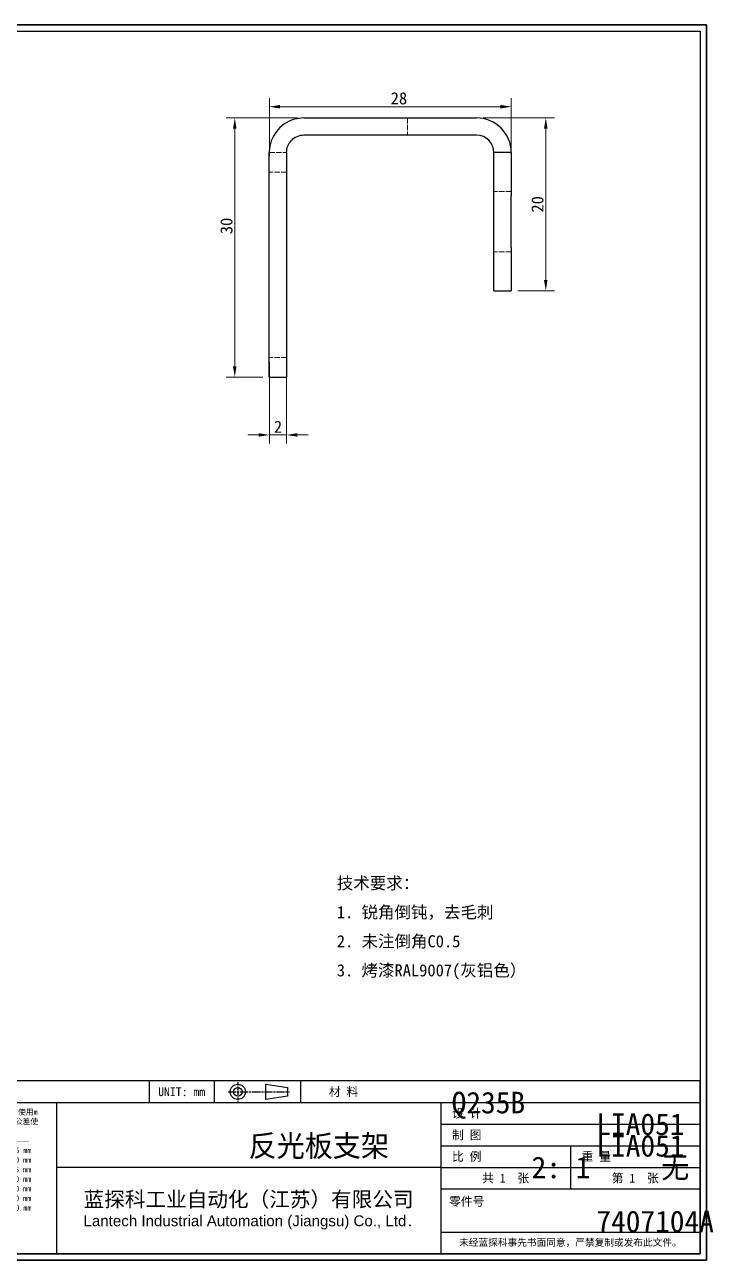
# Model space of a CAD drawing. Header units: millimetres. Extents: x 3 to 208, y 3 to 146.
# Drawn here: x 128.3 to 208, y 2.7 to 145.8 of the extents above; entities that cross this region are included whole.
import ezdxf
from ezdxf.enums import TextEntityAlignment as Align

# ---------------------------------------------------------------- set-up
doc = ezdxf.new("R2018")
doc.units = ezdxf.units.MM
doc.header["$LTSCALE"] = 0.5
doc.linetypes.add('CHAIN', pattern=[0.3543, 0.2362, -0.0295, 0.0591, -0.0295])
doc.linetypes.add('DASHED', pattern=[0.2067, 0.1654, -0.0413])
for name, color, linetype, lineweight in [('1', 7, 'Continuous', 18), ('可见 (ISO)', 7, 'Continuous', 25), ('图框 (ISO)', 7, 'Continuous', 35), ('标题 (ISO)', 7, 'Continuous', 25)]:
    doc.layers.add(name, color=color, linetype=linetype, lineweight=lineweight)
for name, color, linetype, lineweight, true_color in [('尺寸 (ISO)', 7, 'Continuous', 18, 0x008000), ('符号 (ISO)', 7, 'Continuous', 18, 0x008000), ('隐藏 (ISO)', 5, 'DASHED', 18, 0x0000ff)]:
    doc.layers.add(name, color=color, linetype=linetype, lineweight=lineweight, true_color=true_color)
doc.styles.get("Standard").update_dxf_attribs({"font": 'simfang.ttf'})
doc.styles.add('文本样式164', font='SimSun.ttf')
doc.styles.add('最新国标', font='simfang.ttf')
doc.styles.add('注释文本 (ISO)', font='simfang.ttf')
doc.dimstyles.new('默认 (GB)', dxfattribs={"dimscale": 0.5, "dimtxt": 2.8, "dimasz": 2.5, "dimexe": 2, "dimexo": 1.5, "dimgap": 0.5, "dimtad": 1, "dimtoh": 1, "dimdsep": 46, "dimtxsty": '最新国标', "dimcen": 0.09, "dimdle": 10, "dimclrd": 256, "dimclre": 256, "dimclrt": 256, "dimaunit": 1, "dimadec": 3, "dimazin": 2, "dimtfac": 0.535714, "dimtdec": 3, "dimtmove": 0, "dimatfit": 3, "dimfxl": 0, "dimtolj": 1, "dimlwd": -1, "dimlwe": -1, "dimarcsym": 0})

# ---------------------------------------------------------------- blocks, each defined once
blk = doc.blocks.new('图框 最新国标')
at = {"layer": '图框 (ISO)'}
for p, q in [((6, 7), (6, 291.5)), ((6, 291.5), (414.5, 291.5)), ((414.5, 291.5), (414.5, 5.5)), ((6, 7), (6, 5.5)), ((6, 7), (6, 5.5)), ((414.5, 5.5), (6, 5.5))]:
    blk.add_line(p, q, dxfattribs=at)
at = {"layer": '图框 (ISO)', "color": 7, "linetype": 'Continuous', "lineweight": 25}
for p, q in [((18, 290), (413, 290)), ((18, 7), (18, 290)), ((18, 290), (413, 290)), ((53, 290), (53, 282)), ((413, 290), (413, 7)), ((413, 290), (413, 7)), ((53, 282), (18, 282)), ((413, 7), (6, 7)), ((413, 7), (18, 7))]:
    blk.add_line(p, q, dxfattribs=at)
at = {"layer": '图框 (ISO)', "lineweight": 30}
blk.add_attdef('零件代号', text='', height=2.5, rotation=180, dxfattribs=at).set_placement((35.5, 286), align=Align.MIDDLE_CENTER)
blk = doc.blocks.new('标题栏 最新国标')
at = {"layer": '标题 (ISO)'}
for p, q in [((381.98, -183.84), (196.98, -183.84)), ((196.98, -183.84), (196.98, -223.84)), ((254.48, -183.84), (254.48, -188.84)), ((269.48, -183.84), (269.48, -188.84)), ((281.48, -188.09), (281.48, -184.59)), ((281.48, -184.59), (286.48, -185.34)), ((286.48, -185.34), (286.48, -187.34)), ((289.48, -183.84), (289.48, -188.84)), ((381.98, -223.84), (381.98, -183.84)), ((383.48, -183.84), (383.48, -225.34)), ((286.48, -187.34), (281.48, -188.09)), ((196.98, -188.84), (381.98, -188.84)), ((232.98, -188.84), (232.98, -223.84)), ((321.98, -188.84), (321.98, -223.84)), ((321.98, -193.84), (381.98, -193.84)), ((321.98, -198.84), (381.98, -198.84)), ((351.98, -198.84), (351.98, -208.84)), ((321.98, -203.84), (232.98, -203.84)), ((321.98, -203.84), (381.98, -203.84)), ((321.98, -208.84), (381.98, -208.84)), ((321.98, -218.84), (381.98, -218.84)), ((196.98, -223.84), (381.98, -223.84)), ((383.48, -225.34), (196.98, -225.34))]:
    blk.add_line(p, q, dxfattribs=at)
at = {"layer": '标题 (ISO)', "linetype": 'CHAIN', "ltscale": 5.000333}
blk.add_line((274.98, -184.09), (274.98, -188.59), dxfattribs=at)
at = {"layer": '标题 (ISO)', "linetype": 'CHAIN', "ltscale": 15.834605}
blk.add_line((272.73, -186.34), (286.98, -186.34), dxfattribs=at)
at = {"layer": '标题 (ISO)'}
for radius in [1.75, 1]:
    blk.add_circle((274.98, -186.34), radius, dxfattribs=at)
at = {"layer": '1', "style": '文本样式164'}
for s, p in [('UNIT: mm', (261.98, -186.34)), ('材 料', (299.48, -186.34)), ('设 计', (327.98, -191.34)), ('制 图', (327.98, -196.34)), ('比 例', (327.98, -201.34)), ('重 量', (357.98, -201.34)), ('共 1  张', (336.98, -206.34)), ('第 1  张', (366.98, -206.34))]:
    blk.add_text(s, height=2, dxfattribs=at).set_placement(p, align=Align.MIDDLE_CENTER)
at = {"layer": '标题 (ISO)', "style": '注释文本 (ISO)'}
for s, insert, char_height, attachment_point, line_spacing_factor in [('\\fSimSun|b0|i0;{\\H1.3000;      未注公差角度及线性公差使用m\\P}\\fSimSun|b0|i0;{\\H1.3000;（GB/T1804-2000），未注形位公差使\\P}\\fSimSun|b0|i0;{\\H1.3000;用K级（GB/T 1184-1996）。\\P}\\fSimSun|b0|i0;{\\H1.3000;—————————————————\\P}\\fSimSun|b0|i0;{\\H1.3000;             6以下    ±0.05 mm\\P}\\fSimSun|b0|i0;{\\H1.3000;     6 ～   30以下    ±0.10 mm\\P}\\fSimSun|b0|i0;{\\H1.3000;    30 ～  120以下    ±0.15 mm\\P}\\fSimSun|b0|i0;{\\H1.3000;   120 ～  400以下    ±0.20 mm\\P}\\fSimSun|b0|i0;{\\H1.3000;   400 ～ 1000以下    ±0.30 mm\\P}\\fSimSun|b0|i0;{\\H1.3000;  1000 ～ 2000以下    ±0.50 mm\\P}\\fSimSun|b0|i0;{\\H1.3000;          2000以上    ±0.80 mm\\P}\\fSimSun|b0|i0;{\\H1.3000;\\P}\\fSimSun|b0|i0;{\\H1.3000;           300以下    ±30′\\P}\\fSimSun|b0|i0;{\\H1.3000;   300 ～ 1000以下    ±15′\\P}\\fSimSun|b0|i0;{\\H1.3000;          1000以上    ±5′}', (198.48, -206.63), 1.3, 4, 1.023913), ('\\pxsm0.94;\\fMicrosoft YaHei|b0|i0;{\\H3.5000;蓝探科工业自动化（江苏）有限公司\\P}\\fArial|b0|i0;{\\H2.5000;Lantech Industrial Automation (Jiangsu) Co., Ltd}\\fFangSong|b0|i0;{\\H2.5000;.}', (277.48, -213.84), 2, 5, 0.978695)]:
    blk.add_mtext(s, dxfattribs=dict(at, insert=insert, char_height=char_height, attachment_point=attachment_point, line_spacing_factor=line_spacing_factor))
at = {"layer": '标题 (ISO)', "attachment_point": 5, "style": '注释文本 (ISO)'}
for s, insert, char_height in [('\\fFangSong|b0|i0;零件号', (327.98, -211.84), 2), ('\\fSimSun|b0|i0;{\\H1.6000;未经蓝探科事先书面同意，严禁复制或发布此文件。}', (351.98, -221.34), 1.6)]:
    blk.add_mtext(s, dxfattribs=dict(at, insert=insert, char_height=char_height))
at = {"layer": '标题 (ISO)', "lineweight": 30, "flags": 104}
for tag, height, p in [('材料', 2, (324.48, -186.34)), ('设计人', 2, (357.98, -191.34)), ('库存编号', 3.5, (277.48, -196.34)), ('设计人', 2, (357.98, -196.34)), ('视图比例', 2, (342.98, -201.34)), ('质量\\P3;', 2, (372.98, -201.34)), ('零件代号', 3.5, (357.98, -213.84))]:
    blk.add_attdef(tag, text='', height=height, dxfattribs=at).set_placement(p, align=Align.MIDDLE_CENTER)
blk = doc.blocks.new('*D12')
at = {"layer": 'Defpoints', "color": 0, "transparency": 16777216}
for p in [(160.65, 134.96), (152.65, 104.96), (156.65, 104.96)]:
    blk.add_point(p, dxfattribs=at)
at = {"layer": '尺寸 (ISO)', "color": 116, "true_color": 0x00803f, "transparency": 16777216}
for p, q in [((159.9, 134.96), (151.65, 134.96)), ((152.65, 133.71), (152.65, 106.21)), ((155.9, 104.96), (151.65, 104.96))]:
    blk.add_line(p, q, dxfattribs=at)
for points in [[(152.44, 133.71), (152.85, 133.71), (152.65, 134.96)], [(152.44, 106.21), (152.85, 106.21), (152.65, 104.96)]]:
    blk.add_solid(points, dxfattribs=at)
at = {"layer": '尺寸 (ISO)', "transparency": 16777216, "insert": (151.69, 122.46), "char_height": 1.4, "attachment_point": 5, "rotation": 90, "style": '最新国标'}
blk.add_mtext('\\A1;30', dxfattribs=at)
blk = doc.blocks.new('*D13')
at = {"layer": 'Defpoints', "color": 0, "transparency": 16777216}
for p in [(184.65, 136.26), (156.65, 129.8), (184.65, 125.96)]:
    blk.add_point(p, dxfattribs=at)
at = {"layer": '尺寸 (ISO)', "color": 116, "true_color": 0x00803f, "transparency": 16777216}
for p, q in [((156.65, 130.55), (156.65, 137.26)), ((157.9, 136.26), (183.4, 136.26)), ((184.65, 126.71), (184.65, 137.26))]:
    blk.add_line(p, q, dxfattribs=at)
for points in [[(157.9, 136.47), (157.9, 136.05), (156.65, 136.26)], [(183.4, 136.47), (183.4, 136.05), (184.65, 136.26)]]:
    blk.add_solid(points, dxfattribs=at)
at = {"layer": '尺寸 (ISO)', "transparency": 16777216, "insert": (171.65, 137.22), "char_height": 1.4, "attachment_point": 5, "style": '最新国标'}
blk.add_mtext('\\A1;28', dxfattribs=at)
blk = doc.blocks.new('*D14')
at = {"layer": 'Defpoints', "color": 0, "transparency": 16777216}
for p in [(180.65, 134.96), (184.65, 114.96), (188.65, 114.96)]:
    blk.add_point(p, dxfattribs=at)
at = {"layer": '尺寸 (ISO)', "color": 116, "true_color": 0x00803f, "transparency": 16777216}
for p, q in [((181.4, 134.96), (189.65, 134.96)), ((188.65, 133.71), (188.65, 116.21)), ((185.4, 114.96), (189.65, 114.96))]:
    blk.add_line(p, q, dxfattribs=at)
for points in [[(188.44, 133.71), (188.85, 133.71), (188.65, 134.96)], [(188.44, 116.21), (188.85, 116.21), (188.65, 114.96)]]:
    blk.add_solid(points, dxfattribs=at)
at = {"layer": '尺寸 (ISO)', "transparency": 16777216, "insert": (187.69, 124.96), "char_height": 1.4, "attachment_point": 5, "rotation": 90, "style": '最新国标'}
blk.add_mtext('\\A1;20', dxfattribs=at)
blk = doc.blocks.new('*D15')
at = {"layer": 'Defpoints', "color": 0, "transparency": 16777216}
for p in [(156.65, 107.46), (158.65, 107.46), (158.65, 98.27)]:
    blk.add_point(p, dxfattribs=at)
at = {"layer": '尺寸 (ISO)', "color": 116, "true_color": 0x00803f, "transparency": 16777216}
for p, q in [((156.65, 106.71), (156.65, 97.27)), ((158.65, 106.71), (158.65, 97.27)), ((155.4, 98.27), (154.15, 98.27)), ((156.65, 98.27), (158.65, 98.27)), ((159.9, 98.27), (161.15, 98.27))]:
    blk.add_line(p, q, dxfattribs=at)
for points in [[(155.4, 98.48), (155.4, 98.07), (156.65, 98.27)], [(159.9, 98.48), (159.9, 98.07), (158.65, 98.27)]]:
    blk.add_solid(points, dxfattribs=at)
at = {"layer": '尺寸 (ISO)', "transparency": 16777216, "insert": (157.65, 99.22), "char_height": 1.4, "attachment_point": 5, "style": '最新国标'}
blk.add_mtext('\\A1;2', dxfattribs=at)

msp = doc.modelspace()

# ---------------------------------------------------------------- linework, layer by layer
at = {"layer": '可见 (ISO)'}
for p, q in [((160.6459, 134.9581), (180.6459, 134.9581)), ((180.6459, 132.9581), (160.6459, 132.9581)), ((156.6459, 129.7984), (156.6459, 130.9581)), ((158.6459, 130.9581), (158.6459, 129.7984)), ((184.6459, 130.9581), (182.6459, 130.9581)), ((182.6459, 125.9581), (182.6459, 130.9581)), ((184.6459, 130.9581), (184.6459, 125.9581)), ((156.6459, 107.4595), (156.6459, 129.7984)), ((158.6459, 129.7984), (158.6459, 107.4595)), ((182.6459, 119.9581), (182.6459, 125.9581)), ((184.6459, 119.9581), (184.6459, 125.9581)), ((182.6459, 114.9581), (182.6459, 119.9581)), ((184.6459, 119.9581), (184.6459, 114.9581)), ((182.6459, 114.9581), (184.6459, 114.9581)), ((156.6459, 104.9581), (156.6459, 107.4595)), ((158.6459, 107.4595), (158.6459, 104.9581)), ((156.6459, 104.9581), (158.6459, 104.9581))]:
    msp.add_line(p, q, dxfattribs=at)
for centre, radius, start, end in [((160.6459, 130.9581), 4, 90, 160.444376), ((180.6459, 130.9581), 4, 0, 90), ((160.6459, 130.9581), 2, 90, 137.975858), ((180.6459, 130.9581), 2, 0, 90)]:
    msp.add_arc(centre, radius, start, end, dxfattribs=at)
for points, knots in [([(156.8766, 132.297), (156.7436, 131.9226), (156.663, 131.507), (156.6467, 131.0536), (156.6459, 131.0058), (156.6459, 130.9581)], [0.478260802, 0.478260802, 0.478260802, 0.478260802, 0.59641728, 0.59641728, 0.610397139, 0.610397139, 0.610397139, 0.610397139]), ([(158.6459, 130.9581), (158.6459, 131.202), (158.6936, 131.4673), (158.882, 131.9291), (159.0099, 132.1303), (159.1602, 132.297)], [0.322124109, 0.322124109, 0.322124109, 0.322124109, 0.398060156, 0.398060156, 0.464387654, 0.464387654, 0.464387654, 0.464387654])]:
    msp.add_open_spline(points, degree=3, knots=knots, dxfattribs=at)
at = {"layer": '隐藏 (ISO)', "ltscale": 7.618686}
for p, q in [((172.6459, 134.9581), (172.6459, 132.9581)), ((156.6459, 130.9581), (158.6459, 130.9581)), ((158.6459, 128.6884), (156.6459, 128.6884)), ((184.6459, 126.4581), (182.6459, 126.4581)), ((184.6459, 119.4581), (182.6459, 119.4581)), ((158.6459, 107.2279), (156.6459, 107.2279))]:
    msp.add_line(p, q, dxfattribs=at)

# ---------------------------------------------------------------- block references
ref = msp.add_blockref('图框 最新国标', (0, 0), dxfattribs=dict(xscale=0.5, yscale=0.5, zscale=0.5))
lines = msp.add_mtext('7407104A', dxfattribs={"layer": '图框 (ISO)', "insert": (17.75, 143), "char_height": 2.5, "attachment_point": 1, "rotation": 180})
ref.add_attrib('零件代号', '', (17.75, 143)).embed_mtext(lines)
ref = msp.add_blockref('标题栏 最新国标', (15.5087, 115.4221), dxfattribs=dict(xscale=0.5, yscale=0.5, zscale=0.5))
lines = msp.add_mtext('7407104A', dxfattribs={"layer": '标题 (ISO)', "insert": (194.5, 8.5), "char_height": 2.5, "attachment_point": 1})
ref.add_attrib('零件代号', '', (194.5, 8.5), dxfattribs={"flags": 104}).embed_mtext(lines)
lines = msp.add_mtext('反光板支架', dxfattribs={"layer": '标题 (ISO)', "insert": (154.25, 17.25), "char_height": 2.5, "attachment_point": 1})
ref.add_attrib('库存编号', '', (154.25, 17.25), dxfattribs={"flags": 104}).embed_mtext(lines)
lines = msp.add_mtext('无', dxfattribs={"layer": '标题 (ISO)', "insert": (202, 14.75), "char_height": 2.5, "attachment_point": 1})
ref.add_attrib('质量\\P3;', '', (202, 14.75), dxfattribs={"flags": 104}).embed_mtext(lines)
lines = msp.add_mtext('2: 1', dxfattribs={"layer": '标题 (ISO)', "insert": (187, 14.75), "char_height": 2.5, "attachment_point": 1})
ref.add_attrib('视图比例', '', (187, 14.75), dxfattribs={"flags": 104}).embed_mtext(lines)
lines = msp.add_mtext('LIA051', dxfattribs={"layer": '标题 (ISO)', "insert": (194.5, 19.75), "char_height": 2.5, "attachment_point": 1})
ref.add_attrib('设计人', '', (194.5, 19.75), dxfattribs={"flags": 104}).embed_mtext(lines)
lines = msp.add_mtext('LIA051', dxfattribs={"layer": '标题 (ISO)', "insert": (194.5, 17.25), "char_height": 2.5, "attachment_point": 1})
ref.add_attrib('设计人', '', (194.5, 17.25), dxfattribs={"flags": 104}).embed_mtext(lines)
lines = msp.add_mtext('Q235B', dxfattribs={"layer": '标题 (ISO)', "insert": (177.75, 22.25), "char_height": 2.5, "attachment_point": 1})
ref.add_attrib('材料', '', (177.75, 22.25), dxfattribs={"flags": 104}).embed_mtext(lines)

# ---------------------------------------------------------------- texts
at = {"layer": '符号 (ISO)', "insert": (164.4588, 41.1689), "char_height": 1.4, "width": 35.63041, "attachment_point": 4, "line_spacing_factor": 1.441304, "style": '注释文本 (ISO)'}
msp.add_mtext('\\fFangSong|b0|i0;{\\H1.4000;技术要求：\\P}\\fFangSong|b0|i0;{\\H1.4000;1. 锐角倒钝，去毛刺\\P}\\fFangSong|b0|i0;{\\H1.4000;2. 未注倒角C0.5\\P}\\fFangSong|b0|i0;{\\H1.4000;3. 烤漆RAL9007(灰铝色）}\\fFangSong|b0|i0;{\\H1.0000;\\P}', dxfattribs=at)

# ---------------------------------------------------------------- dimensions: what is measured, and where the dimension line sits
at = {"layer": '尺寸 (ISO)', "color": 116, "true_color": 0x00803f}
for base, p1, p2, angle, picture, middle in [((184.6459, 136.2623), (156.6459, 129.7984), (184.6459, 125.9581), 180, '*D13', (171.6459, 136.2623)), ((152.6459, 104.9581), (160.6459, 134.9581), (156.6459, 104.9581), 270, '*D12', (152.6459, 122.4581)), ((188.6459, 114.9581), (180.6459, 134.9581), (184.6459, 114.9581), 270, '*D14', (188.6459, 124.9581))]:
    dim = msp.add_linear_dim(base=base, p1=p1, p2=p2, angle=angle, dimstyle='默认 (GB)', override={"dimgap": 0.5, "dimtoh": 0, "dimdec": 2, "dimtol": 0, "dimlim": 0, "dimtp": 0, "dimtm": 0, "dimtdec": 3, "dimtofl": 0, "dimatfit": 1}, dxfattribs=at)
    dim.commit()
    dim.dimension.update_dxf_attribs({"geometry": picture, "text_midpoint": middle, "dimtype": 160})
dim = msp.add_linear_dim(base=(158.6459, 98.2735), p1=(156.6459, 107.4595), p2=(158.6459, 107.4595), dimstyle='默认 (GB)', override={"dimgap": 0.5, "dimtoh": 0, "dimdec": 2, "dimtol": 0, "dimlim": 0, "dimtp": 0, "dimtm": 0, "dimtdec": 3, "dimtofl": 1, "dimatfit": 1}, dxfattribs=at)
dim.commit()
dim.dimension.update_dxf_attribs({"geometry": '*D15', "text_midpoint": (157.6459, 98.2735), "dimtype": 160})

doc.saveas('drawing.dxf')
